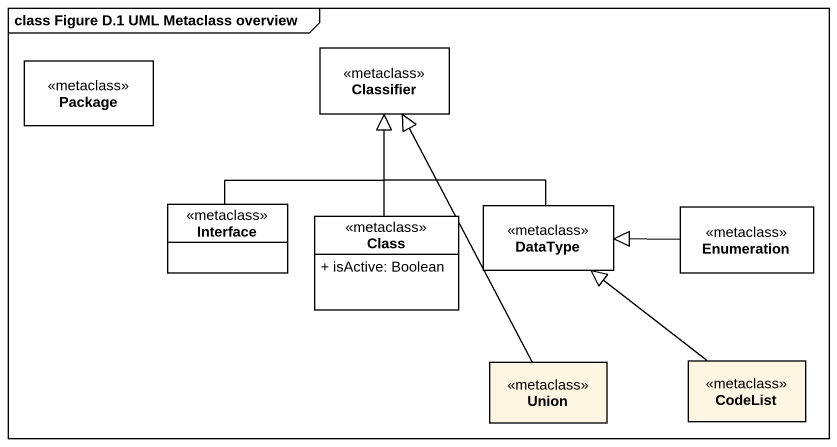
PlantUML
@startuml
mainframe class Figure D.1 UML Metaclass overview
hide circle
hide empty members
skinparam classAttributeIconSize 0
class "Package" as Package_ <<metaclass>> #FFFFFF
class Classifier <<metaclass>> #FFFFFF
class "Interface" as Interface_ <<metaclass>> #FFFFFF
class "Class" as Class_ <<metaclass>> #FFFFFF {
  + isActive: Boolean
}
class DataType <<metaclass>> #FFFFFF
class Enumeration <<metaclass>> #FFFFFF
class Union <<metaclass>>
class CodeList <<metaclass>>
Interface_ -up-|> Classifier
Class_ -up-|> Classifier
DataType -up-|> Classifier
Enumeration -left-|> DataType
Union -up-|> Classifier
CodeList -up-|> DataType
@enduml
